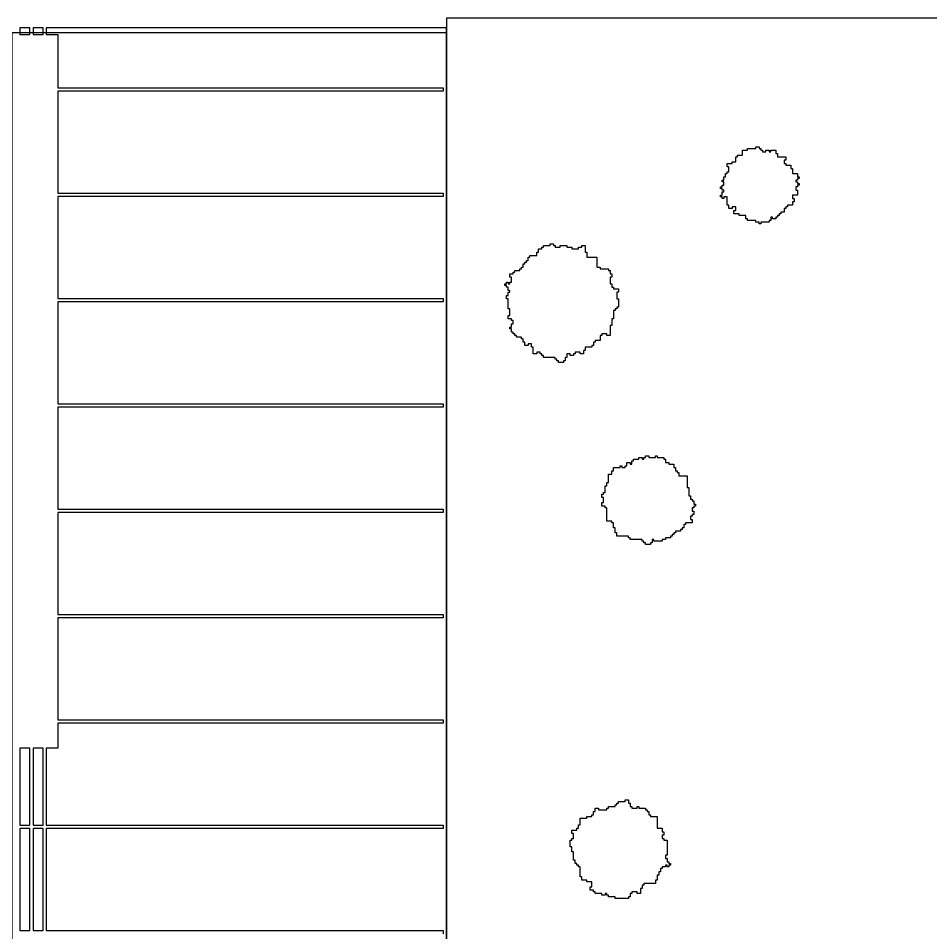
# Model space of a CAD drawing. Header units: millimetres. Extents: x 0 to 6624, y -35 to 3500.
# Drawn here: x 3489 to 4749, y 2238 to 3500 of the extents above; entities that cross this region are included whole.
import ezdxf

# ---------------------------------------------------------------- set-up
doc = ezdxf.new("R2010")
doc.units = ezdxf.units.MM
for name, color, linetype in [('AUTHORITY_DIMENSIONS', 7, 'Continuous'), ('engawa', 7, 'Continuous'), ('garden_ground', 7, 'Continuous')]:
    doc.layers.add(name, color=color, linetype=linetype)

msp = doc.modelspace()

# ---------------------------------------------------------------- linework, layer by layer
at = {"layer": 'AUTHORITY_DIMENSIONS'}
for points in [[(4080, 0), (6580, 0), (6580, 3500), (4080, 3500)], [(3480, 0), (4080, 0), (4080, 3480), (3480, 3480)]]:
    msp.add_lwpolyline(points, close=True, dxfattribs=at)
at = {"layer": 'engawa'}
for points in [[(3491.4, 3486.9), (3491.4, 3477.7), (3505, 3477.7), (3505, 3486.9), (3491.4, 3486.9)], [(3509.5, 3486.9), (3509.5, 3477.7), (3523.2, 3477.7), (3523.2, 3486.9), (3509.5, 3486.9)], [(3491.4, 2492.3), (3491.4, 2386.2), (3505, 2386.2), (3505, 2492.3), (3491.4, 2492.3)], [(3509.5, 2492.3), (3509.5, 2386.2), (3523.2, 2386.2), (3523.2, 2492.3), (3509.5, 2492.3)], [(3491.4, 2381.5), (3491.4, 2240.8), (3505, 2240.8), (3505, 2381.5), (3491.4, 2381.5)], [(3509.5, 2381.5), (3509.5, 2240.8), (3523.2, 2240.8), (3523.2, 2381.5), (3509.5, 2381.5)]]:
    msp.add_lwpolyline(points, close=True, dxfattribs=at)
msp.add_lwpolyline([(4080, -6.9), (4080, 3486.9), (3527.7, 3486.9), (3527.7, 3486.9), (3527.7, 3477.7), (3543.6, 3477.7), (3543.6, 3403.8), (4075.5, 3403.8), (4075.5, 3399.2), (3543.6, 3399.2), (3543.6, 3258.5), (4075.5, 3258.5), (4075.5, 3253.8), (3543.6, 3253.8), (3543.6, 3113.1), (4075.5, 3113.1), (4075.5, 3108.5), (3543.6, 3108.5), (3543.6, 2967.7), (4075.5, 2967.7), (4075.5, 2963.1), (3543.6, 2963.1), (3543.6, 2822.3), (4075.5, 2822.3), (4075.5, 2817.7), (3543.6, 2817.7), (3543.6, 2676.9), (4075.5, 2676.9), (4075.5, 2672.3), (3543.6, 2672.3), (3543.6, 2531.5), (4075.5, 2531.5), (4075.5, 2526.9), (3543.6, 2526.9), (3543.6, 2492.3), (3527.7, 2492.3), (3527.7, 2386.2), (4075.5, 2386.2), (4075.5, 2381.5), (3527.7, 2381.5), (3527.7, 2240.8), (4075.5, 2240.8), (4075.5, 2236.2)], dxfattribs=at)
at = {"layer": 'garden_ground'}
msp.add_lwpolyline([(6580, 269.8), (6580, 3500), (4080, 3500), (4080, 3500), (4080, 221.3)], dxfattribs=at)
for points in [[(4507.1, 3322.5), (4511.7, 3322.5), (4511.7, 3320.2), (4514, 3320.2), (4514, 3317.9), (4516.3, 3317.9), (4516.3, 3315.5), (4520.9, 3315.5), (4520.9, 3317.9), (4525.5, 3317.9), (4525.5, 3315.5), (4527.8, 3315.5), (4527.8, 3317.9), (4534.8, 3317.9), (4534.8, 3313.2), (4537.1, 3313.2), (4537.1, 3308.6), (4548.6, 3308.6), (4548.6, 3304), (4546.3, 3304), (4546.3, 3299.4), (4548.6, 3299.4), (4548.6, 3297.1), (4555.5, 3297.1), (4555.5, 3292.5), (4557.8, 3292.5), (4557.8, 3285.6), (4564.8, 3285.6), (4564.8, 3281), (4567.1, 3281), (4567.1, 3278.7), (4564.8, 3278.7), (4564.8, 3276.4), (4562.5, 3276.4), (4562.5, 3274), (4564.8, 3274), (4564.8, 3271.7), (4567.1, 3271.7), (4567.1, 3269.4), (4564.8, 3269.4), (4564.8, 3267.1), (4562.5, 3267.1), (4562.5, 3262.5), (4564.8, 3262.5), (4564.8, 3255.6), (4557.8, 3255.6), (4557.8, 3251), (4560.1, 3251), (4560.1, 3246.4), (4557.8, 3246.4), (4557.8, 3241.8), (4550.9, 3241.8), (4550.9, 3239.5), (4548.6, 3239.5), (4548.6, 3237.2), (4546.3, 3237.2), (4546.3, 3232.5), (4541.7, 3232.5), (4541.7, 3230.2), (4539.4, 3230.2), (4539.4, 3227.9), (4537.1, 3227.9), (4537.1, 3225.6), (4534.8, 3225.6), (4534.8, 3223.3), (4530.1, 3223.3), (4530.1, 3225.6), (4527.8, 3225.6), (4527.8, 3221), (4525.5, 3221), (4525.5, 3218.7), (4514, 3218.7), (4514, 3216.4), (4511.7, 3216.4), (4511.7, 3218.7), (4507.1, 3218.7), (4507.1, 3221), (4495.5, 3221), (4495.5, 3223.3), (4493.2, 3223.3), (4493.2, 3227.9), (4484, 3227.9), (4484, 3230.2), (4477, 3230.2), (4477, 3234.8), (4479.4, 3234.8), (4479.4, 3239.5), (4474.7, 3239.5), (4474.7, 3237.2), (4470.1, 3237.2), (4470.1, 3241.8), (4467.8, 3241.8), (4467.8, 3253.3), (4463.2, 3253.3), (4463.2, 3251), (4460.9, 3251), (4460.9, 3253.3), (4458.6, 3253.3), (4458.6, 3255.6), (4460.9, 3255.6), (4460.9, 3260.2), (4463.2, 3260.2), (4463.2, 3262.5), (4460.9, 3262.5), (4460.9, 3264.8), (4458.6, 3264.8), (4458.6, 3267.1), (4460.9, 3267.1), (4460.9, 3269.4), (4463.2, 3269.4), (4463.2, 3274), (4460.9, 3274), (4460.9, 3276.4), (4463.2, 3276.4), (4463.2, 3281), (4465.5, 3281), (4465.5, 3285.6), (4467.8, 3285.6), (4467.8, 3287.9), (4470.1, 3287.9), (4470.1, 3294.8), (4467.8, 3294.8), (4467.8, 3299.4), (4474.7, 3299.4), (4474.7, 3301.7), (4479.4, 3301.7), (4479.4, 3308.6), (4481.7, 3308.6), (4481.7, 3310.9), (4488.6, 3310.9), (4488.6, 3317.9), (4495.5, 3317.9), (4495.5, 3320.2), (4507.1, 3320.2), (4507.1, 3322.5)], [(4223.1, 3188.7), (4227.7, 3188.7), (4227.7, 3186.4), (4230, 3186.4), (4230, 3184.1), (4237, 3184.1), (4237, 3186.4), (4246.2, 3186.4), (4246.2, 3184.1), (4253.1, 3184.1), (4253.1, 3181.8), (4262.4, 3181.8), (4262.4, 3184.1), (4267, 3184.1), (4267, 3186.4), (4271.6, 3186.4), (4271.6, 3177.2), (4273.9, 3177.2), (4273.9, 3170.3), (4287.8, 3170.3), (4287.8, 3156.5), (4292.4, 3156.5), (4292.4, 3154.2), (4303.9, 3154.2), (4303.9, 3151.8), (4306.2, 3151.8), (4306.2, 3147.2), (4308.5, 3147.2), (4308.5, 3142.6), (4306.2, 3142.6), (4306.2, 3133.4), (4308.5, 3133.4), (4308.5, 3128.8), (4310.8, 3128.8), (4310.8, 3126.5), (4317.8, 3126.5), (4317.8, 3121.9), (4315.5, 3121.9), (4315.5, 3112.6), (4317.8, 3112.6), (4317.8, 3101.1), (4315.5, 3101.1), (4315.5, 3098.8), (4313.1, 3098.8), (4313.1, 3096.5), (4310.8, 3096.5), (4310.8, 3085), (4308.5, 3085), (4308.5, 3075.8), (4306.2, 3075.8), (4306.2, 3061.9), (4301.6, 3061.9), (4301.6, 3064.2), (4294.7, 3064.2), (4294.7, 3061.9), (4292.4, 3061.9), (4292.4, 3055), (4285.4, 3055), (4285.4, 3052.7), (4283.1, 3052.7), (4283.1, 3048.1), (4280.8, 3048.1), (4280.8, 3045.8), (4271.6, 3045.8), (4271.6, 3041.2), (4269.3, 3041.2), (4269.3, 3036.6), (4264.7, 3036.6), (4264.7, 3038.9), (4257.7, 3038.9), (4257.7, 3036.6), (4255.4, 3036.6), (4255.4, 3034.3), (4250.8, 3034.3), (4250.8, 3036.6), (4246.2, 3036.6), (4246.2, 3031.9), (4243.9, 3031.9), (4243.9, 3027.3), (4241.6, 3027.3), (4241.6, 3025), (4234.7, 3025), (4234.7, 3027.3), (4232.4, 3027.3), (4232.4, 3029.6), (4230, 3029.6), (4230, 3031.9), (4213.9, 3031.9), (4213.9, 3034.3), (4211.6, 3034.3), (4211.6, 3036.6), (4209.3, 3036.6), (4209.3, 3038.9), (4204.7, 3038.9), (4204.7, 3036.6), (4200, 3036.6), (4200, 3045.8), (4197.7, 3045.8), (4197.7, 3050.4), (4193.1, 3050.4), (4193.1, 3048.1), (4188.5, 3048.1), (4188.5, 3052.7), (4186.2, 3052.7), (4186.2, 3057.3), (4183.9, 3057.3), (4183.9, 3059.6), (4177, 3059.6), (4177, 3061.9), (4174.6, 3061.9), (4174.6, 3064.2), (4172.3, 3064.2), (4172.3, 3066.5), (4170, 3066.5), (4170, 3071.1), (4167.7, 3071.1), (4167.7, 3073.5), (4170, 3073.5), (4170, 3078.1), (4172.3, 3078.1), (4172.3, 3082.7), (4170, 3082.7), (4170, 3085), (4165.4, 3085), (4165.4, 3089.6), (4167.7, 3089.6), (4167.7, 3098.8), (4165.4, 3098.8), (4165.4, 3112.6), (4163.1, 3112.6), (4163.1, 3117.3), (4165.4, 3117.3), (4165.4, 3121.9), (4167.7, 3121.9), (4167.7, 3124.2), (4165.4, 3124.2), (4165.4, 3128.8), (4163.1, 3128.8), (4163.1, 3131.1), (4160.8, 3131.1), (4160.8, 3133.4), (4163.1, 3133.4), (4163.1, 3135.7), (4165.4, 3135.7), (4165.4, 3133.4), (4167.7, 3133.4), (4167.7, 3135.7), (4170, 3135.7), (4170, 3142.6), (4167.7, 3142.6), (4167.7, 3147.2), (4172.3, 3147.2), (4172.3, 3149.5), (4174.6, 3149.5), (4174.6, 3151.8), (4181.6, 3151.8), (4181.6, 3154.2), (4183.9, 3154.2), (4183.9, 3156.5), (4186.2, 3156.5), (4186.2, 3161.1), (4188.5, 3161.1), (4188.5, 3163.4), (4190.8, 3163.4), (4190.8, 3165.7), (4193.1, 3165.7), (4193.1, 3170.3), (4195.4, 3170.3), (4195.4, 3172.6), (4204.7, 3172.6), (4204.7, 3177.2), (4207, 3177.2), (4207, 3181.8), (4211.6, 3181.8), (4211.6, 3184.1), (4213.9, 3184.1), (4213.9, 3186.4), (4223.1, 3186.4), (4223.1, 3188.7)], [(4354.7, 2895.9), (4359.3, 2895.9), (4359.3, 2893.6), (4368.6, 2893.6), (4368.6, 2895.9), (4370.9, 2895.9), (4370.9, 2893.6), (4380.1, 2893.6), (4380.1, 2891.3), (4382.4, 2891.3), (4382.4, 2886.7), (4387, 2886.7), (4387, 2884.4), (4393.9, 2884.4), (4393.9, 2879.8), (4396.3, 2879.8), (4396.3, 2875.2), (4398.6, 2875.2), (4398.6, 2872.9), (4400.9, 2872.9), (4400.9, 2868.2), (4412.4, 2868.2), (4412.4, 2852.1), (4414.7, 2852.1), (4414.7, 2840.6), (4417, 2840.6), (4417, 2836), (4419.3, 2836), (4419.3, 2833.7), (4421.6, 2833.7), (4421.6, 2829.1), (4424, 2829.1), (4424, 2826.7), (4421.6, 2826.7), (4421.6, 2824.4), (4419.3, 2824.4), (4419.3, 2819.8), (4421.6, 2819.8), (4421.6, 2815.2), (4419.3, 2815.2), (4419.3, 2812.9), (4417, 2812.9), (4417, 2808.3), (4419.3, 2808.3), (4419.3, 2803.7), (4410.1, 2803.7), (4410.1, 2801.4), (4407.8, 2801.4), (4407.8, 2796.8), (4405.5, 2796.8), (4405.5, 2794.5), (4403.2, 2794.5), (4403.2, 2792.2), (4396.3, 2792.2), (4396.3, 2789.9), (4393.9, 2789.9), (4393.9, 2787.5), (4391.6, 2787.5), (4391.6, 2785.2), (4389.3, 2785.2), (4389.3, 2782.9), (4382.4, 2782.9), (4382.4, 2780.6), (4377.8, 2780.6), (4377.8, 2778.3), (4366.2, 2778.3), (4366.2, 2780.6), (4363.9, 2780.6), (4363.9, 2776), (4361.6, 2776), (4361.6, 2773.7), (4354.7, 2773.7), (4354.7, 2776), (4352.4, 2776), (4352.4, 2778.3), (4350.1, 2778.3), (4350.1, 2780.6), (4333.9, 2780.6), (4333.9, 2782.9), (4331.6, 2782.9), (4331.6, 2785.2), (4315.5, 2785.2), (4315.5, 2789.9), (4313.1, 2789.9), (4313.1, 2796.8), (4310.8, 2796.8), (4310.8, 2803.7), (4308.5, 2803.7), (4308.5, 2806), (4301.6, 2806), (4301.6, 2824.4), (4299.3, 2824.4), (4299.3, 2826.7), (4294.7, 2826.7), (4294.7, 2831.4), (4297, 2831.4), (4297, 2838.3), (4294.7, 2838.3), (4294.7, 2842.9), (4297, 2842.9), (4297, 2845.2), (4299.3, 2845.2), (4299.3, 2854.4), (4301.6, 2854.4), (4301.6, 2859), (4303.9, 2859), (4303.9, 2870.6), (4308.5, 2870.6), (4308.5, 2875.2), (4310.8, 2875.2), (4310.8, 2879.8), (4320.1, 2879.8), (4320.1, 2882.1), (4322.4, 2882.1), (4322.4, 2879.8), (4327, 2879.8), (4327, 2882.1), (4329.3, 2882.1), (4329.3, 2886.7), (4333.9, 2886.7), (4333.9, 2884.4), (4336.2, 2884.4), (4336.2, 2889), (4338.5, 2889), (4338.5, 2891.3), (4345.5, 2891.3), (4345.5, 2893.6), (4350.1, 2893.6), (4350.1, 2891.3), (4352.4, 2891.3), (4352.4, 2893.6), (4354.7, 2893.6), (4354.7, 2895.9)], [(4327, 2420.9), (4331.6, 2420.9), (4331.6, 2416.3), (4333.9, 2416.3), (4333.9, 2411.7), (4336.2, 2411.7), (4336.2, 2409.4), (4343.2, 2409.4), (4343.2, 2411.7), (4345.5, 2411.7), (4345.5, 2409.4), (4354.7, 2409.4), (4354.7, 2407.1), (4357, 2407.1), (4357, 2404.8), (4359.3, 2404.8), (4359.3, 2400.2), (4361.6, 2400.2), (4361.6, 2397.9), (4370.9, 2397.9), (4370.9, 2381.8), (4377.8, 2381.8), (4377.8, 2377.1), (4380.1, 2377.1), (4380.1, 2372.5), (4377.8, 2372.5), (4377.8, 2367.9), (4380.1, 2367.9), (4380.1, 2365.6), (4384.7, 2365.6), (4384.7, 2344.9), (4382.4, 2344.9), (4382.4, 2340.3), (4384.7, 2340.3), (4384.7, 2335.6), (4387, 2335.6), (4387, 2333.3), (4389.3, 2333.3), (4389.3, 2331), (4387, 2331), (4387, 2328.7), (4384.7, 2328.7), (4384.7, 2331), (4382.4, 2331), (4382.4, 2328.7), (4377.8, 2328.7), (4377.8, 2326.4), (4375.5, 2326.4), (4375.5, 2321.8), (4373.2, 2321.8), (4373.2, 2317.2), (4370.9, 2317.2), (4370.9, 2310.3), (4368.6, 2310.3), (4368.6, 2305.7), (4352.4, 2305.7), (4352.4, 2303.4), (4350.1, 2303.4), (4350.1, 2298.7), (4347.8, 2298.7), (4347.8, 2291.8), (4343.2, 2291.8), (4343.2, 2294.1), (4336.2, 2294.1), (4336.2, 2291.8), (4333.9, 2291.8), (4333.9, 2287.2), (4331.6, 2287.2), (4331.6, 2284.9), (4313.1, 2284.9), (4313.1, 2287.2), (4303.9, 2287.2), (4303.9, 2289.5), (4301.6, 2289.5), (4301.6, 2291.8), (4299.3, 2291.8), (4299.3, 2289.5), (4294.7, 2289.5), (4294.7, 2291.8), (4285.4, 2291.8), (4285.4, 2294.1), (4283.1, 2294.1), (4283.1, 2296.4), (4278.5, 2296.4), (4278.5, 2301.1), (4280.8, 2301.1), (4280.8, 2308), (4273.9, 2308), (4273.9, 2310.3), (4267, 2310.3), (4267, 2314.9), (4264.7, 2314.9), (4264.7, 2328.7), (4262.4, 2328.7), (4262.4, 2331), (4260.1, 2331), (4260.1, 2333.3), (4257.7, 2333.3), (4257.7, 2337.9), (4255.4, 2337.9), (4255.4, 2349.5), (4253.1, 2349.5), (4253.1, 2356.4), (4250.8, 2356.4), (4250.8, 2365.6), (4253.1, 2365.6), (4253.1, 2367.9), (4255.4, 2367.9), (4255.4, 2374.8), (4253.1, 2374.8), (4253.1, 2379.4), (4260.1, 2379.4), (4260.1, 2381.8), (4262.4, 2381.8), (4262.4, 2386.4), (4264.7, 2386.4), (4264.7, 2395.6), (4273.9, 2395.6), (4273.9, 2397.9), (4280.8, 2397.9), (4280.8, 2400.2), (4283.1, 2400.2), (4283.1, 2404.8), (4285.4, 2404.8), (4285.4, 2409.4), (4290.1, 2409.4), (4290.1, 2407.1), (4301.6, 2407.1), (4301.6, 2409.4), (4303.9, 2409.4), (4303.9, 2411.7), (4313.1, 2411.7), (4313.1, 2414), (4315.5, 2414), (4315.5, 2416.3), (4317.8, 2416.3), (4317.8, 2418.6), (4327, 2418.6), (4327, 2420.9)]]:
    msp.add_lwpolyline(points, close=True, dxfattribs=at)

doc.saveas('drawing.dxf')
